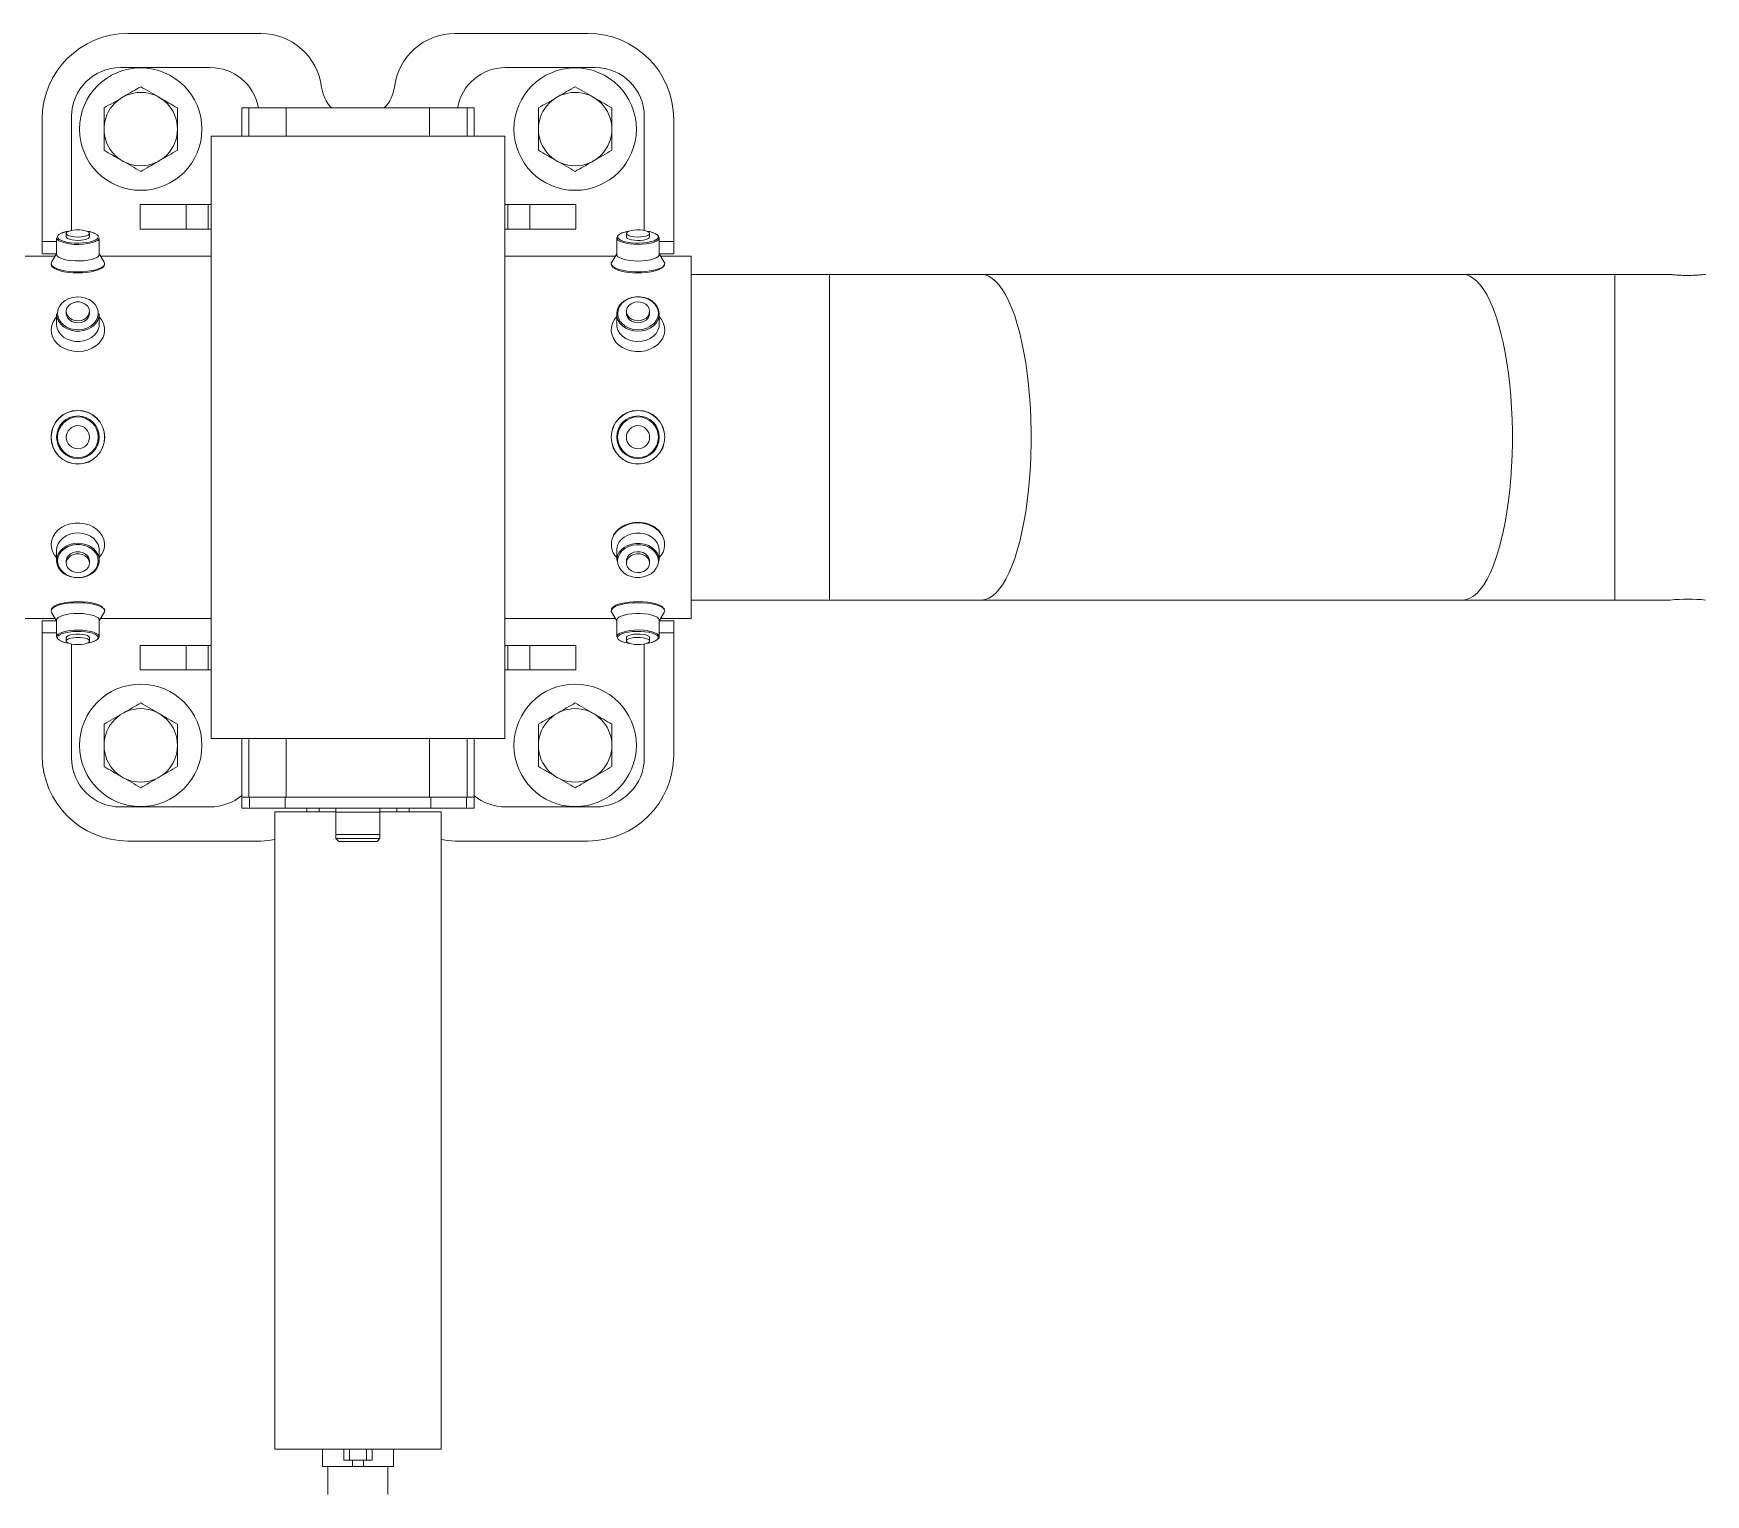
# Model space of a CAD drawing. Header units: feet. Extents: x -17 to 646, y -41 to 598.
# Drawn here: x 455.49 to 457.731, y 555.296 to 557.253 of the extents above; entities that cross this region are included whole.
import ezdxf

# ---------------------------------------------------------------- set-up
doc = ezdxf.new("R2010")
doc.units = ezdxf.units.FT
doc.header["$MEASUREMENT"] = 0

msp = doc.modelspace()

# ---------------------------------------------------------------- linework, layer by layer
at = {"color": 7, "linetype": 'Continuous', "lineweight": 15}
for p, q in [((455.61642, 557.25345), (455.79461, 557.25345)), ((456.055, 557.25345), (456.23319, 557.25345)), ((455.60658, 557.20775), (455.72686, 557.20775)), ((456.12275, 557.20775), (456.24303, 557.20775)), ((455.5016, 557.13863), (455.5016, 556.9582)), ((455.54097, 556.98946), (455.54097, 557.14214)), ((455.76897, 557.1159), (455.76897, 557.15362)), ((456.08064, 557.15362), (455.76897, 557.15362)), ((455.82868, 557.15362), (455.82868, 557.1159)), ((456.02093, 557.15362), (456.02093, 557.1159)), ((456.08064, 557.15362), (456.08064, 557.1159)), ((456.30864, 557.14214), (456.30864, 556.98946)), ((456.34801, 556.9582), (456.34801, 557.13863)), ((455.72796, 557.1159), (456.12164, 557.1159)), ((455.72796, 556.30886), (455.72796, 557.1159)), ((456.12164, 556.30886), (456.12164, 557.1159)), ((455.63281, 557.02404), (455.63281, 556.99123)), ((455.72796, 557.02404), (455.63281, 557.02404)), ((455.69447, 556.99123), (455.69447, 557.02404)), ((455.72401, 557.02404), (455.72401, 556.99123)), ((456.2168, 557.02404), (456.12164, 557.02404)), ((456.1256, 556.99123), (456.1256, 557.02404)), ((456.15514, 557.02404), (456.15514, 556.99123)), ((456.2168, 556.99123), (456.2168, 557.02404)), ((455.52083, 556.95737), (455.52083, 556.97967)), ((455.53383, 556.98091), (455.53383, 556.98542)), ((455.565, 556.98542), (455.565, 556.98091)), ((455.57428, 556.98468), (455.57448, 556.98454)), ((455.578, 556.97967), (455.578, 556.95737)), ((455.63281, 556.99123), (455.72796, 556.99123)), ((456.12164, 556.99123), (456.2168, 556.99123)), ((456.27161, 556.95737), (456.27161, 556.97967)), ((456.27667, 556.98534), (456.27819, 556.98606)), ((456.28461, 556.98091), (456.28461, 556.98542)), ((456.31578, 556.98542), (456.31578, 556.98091)), ((456.32878, 556.97967), (456.32878, 556.95737)), ((455.47806, 556.95514), (455.51901, 556.95514)), ((455.5016, 556.9582), (455.52083, 556.9582)), ((455.51419, 556.94713), (455.52083, 556.95818)), ((455.578, 556.95818), (455.58464, 556.94713)), ((455.57982, 556.95514), (455.72796, 556.95514)), ((456.12164, 556.95514), (456.26979, 556.95514)), ((456.26497, 556.94713), (456.27161, 556.95818)), ((456.32878, 556.9582), (456.34801, 556.9582)), ((456.32878, 556.95818), (456.33542, 556.94713)), ((456.3306, 556.95514), (456.37155, 556.95514)), ((456.37155, 556.46961), (456.37155, 556.95514)), ((456.37155, 556.93054), (457.68391, 556.93054)), ((455.52083, 556.86379), (455.52083, 556.87757)), ((455.53383, 556.87834), (455.53383, 556.88112)), ((455.565, 556.88112), (455.565, 556.87834)), ((455.578, 556.87757), (455.578, 556.86379)), ((456.27161, 556.86379), (456.27161, 556.87757)), ((456.28461, 556.87834), (456.28461, 556.88112)), ((456.31578, 556.88112), (456.31578, 556.87834)), ((456.32878, 556.87757), (456.32878, 556.86379)), ((455.52083, 556.54718), (455.52083, 556.56096)), ((455.578, 556.56096), (455.578, 556.54718)), ((456.27161, 556.54718), (456.27161, 556.56096)), ((456.32878, 556.56096), (456.32878, 556.54718)), ((455.53383, 556.54363), (455.53383, 556.54641)), ((455.565, 556.54641), (455.565, 556.54363)), ((456.28461, 556.54363), (456.28461, 556.54641)), ((456.31578, 556.54641), (456.31578, 556.54363)), ((457.68391, 556.49421), (456.37155, 556.49421)), ((455.51901, 556.46961), (455.47806, 556.46961)), ((455.52083, 556.46656), (455.5016, 556.46656)), ((455.5016, 556.28612), (455.5016, 556.46656)), ((455.52083, 556.46657), (455.51419, 556.47762)), ((455.52083, 556.44508), (455.52083, 556.46738)), ((455.58464, 556.47762), (455.578, 556.46657)), ((455.578, 556.46738), (455.578, 556.44508)), ((455.72796, 556.46961), (455.57982, 556.46961)), ((455.58464, 556.47762), (455.5849, 556.47811)), ((456.26979, 556.46961), (456.12164, 556.46961)), ((456.27161, 556.46657), (456.26497, 556.47762)), ((456.27161, 556.44508), (456.27161, 556.46738)), ((456.33542, 556.47762), (456.32878, 556.46657)), ((456.32878, 556.46738), (456.32878, 556.44508)), ((456.34801, 556.46656), (456.32878, 556.46656)), ((456.37155, 556.46961), (456.3306, 556.46961)), ((456.34801, 556.28612), (456.34801, 556.46656)), ((455.53383, 556.43934), (455.53383, 556.44385)), ((455.565, 556.44385), (455.565, 556.43934)), ((455.57448, 556.44022), (455.57428, 556.44007)), ((456.27819, 556.43869), (456.27675, 556.43933)), ((456.28461, 556.43934), (456.28461, 556.44385)), ((456.31578, 556.44385), (456.31578, 556.43934)), ((455.54097, 556.28261), (455.54097, 556.43529)), ((455.63281, 556.43352), (455.63281, 556.40071)), ((455.72796, 556.43352), (455.63281, 556.43352)), ((455.69447, 556.40071), (455.69447, 556.43352)), ((455.72401, 556.43352), (455.72401, 556.40071)), ((456.2168, 556.43352), (456.12164, 556.43352)), ((456.1256, 556.40071), (456.1256, 556.43352)), ((456.15514, 556.43352), (456.15514, 556.40071)), ((456.2168, 556.40071), (456.2168, 556.43352)), ((456.30864, 556.43529), (456.30864, 556.28261)), ((455.63281, 556.40071), (455.72796, 556.40071)), ((456.12164, 556.40071), (456.2168, 556.40071)), ((456.12164, 556.30886), (455.72796, 556.30886)), ((455.76897, 556.23012), (455.76897, 556.30886)), ((455.82868, 556.23012), (455.82868, 556.30886)), ((456.02093, 556.23012), (456.02093, 556.30886)), ((456.08064, 556.30886), (456.08064, 556.23012)), ((455.72686, 556.217), (455.60658, 556.217)), ((456.08064, 556.23012), (455.76897, 556.23012)), ((455.769, 556.21536), (455.769, 556.23012)), ((456.08061, 556.21536), (455.769, 556.21536)), ((455.77935, 556.21536), (455.77935, 556.23012)), ((455.82712, 556.21536), (455.82712, 556.23012)), ((455.85629, 556.21044), (455.85629, 556.21536)), ((455.87269, 556.21536), (455.87269, 556.21044)), ((455.89528, 556.17468), (455.89528, 556.21536)), ((455.95433, 556.21536), (455.95433, 556.17468)), ((455.97692, 556.21044), (455.97692, 556.21536)), ((455.99332, 556.21536), (455.99332, 556.21044)), ((456.02249, 556.21536), (456.02249, 556.23012)), ((456.07026, 556.21536), (456.07026, 556.23012)), ((456.08061, 556.23012), (456.08061, 556.21536)), ((456.24303, 556.217), (456.12275, 556.217)), ((455.81334, 555.35632), (455.81334, 556.21044)), ((455.81334, 556.21044), (455.89528, 556.21044)), ((455.89528, 556.21011), (455.95433, 556.21011)), ((455.95433, 556.21044), (456.03626, 556.21044)), ((456.03626, 556.21044), (456.03626, 555.35632)), ((455.79461, 556.1713), (455.61642, 556.1713)), ((455.89528, 556.17993), (455.95433, 556.17993)), ((455.89922, 556.17074), (455.89528, 556.17468)), ((455.89528, 556.17468), (455.95433, 556.17468)), ((455.89922, 556.17074), (455.95039, 556.17074)), ((455.95433, 556.17468), (455.95039, 556.17074)), ((456.23319, 556.1713), (456.055, 556.1713)), ((455.81334, 555.35632), (456.03626, 555.35632)), ((455.87723, 555.33335), (455.87723, 555.35632)), ((455.9059, 555.34155), (455.9059, 555.35632)), ((455.9059, 555.34155), (455.94371, 555.34155)), ((455.91355, 555.34155), (455.91355, 555.35632)), ((455.91756, 555.33335), (455.91756, 555.34155)), ((455.93205, 555.33335), (455.93205, 555.34155)), ((455.93606, 555.34155), (455.93606, 555.35632)), ((455.94371, 555.34155), (455.94371, 555.35632)), ((455.97237, 555.35632), (455.97237, 555.33335)), ((455.97237, 555.33335), (455.87723, 555.33335)), ((455.88462, 555.29562), (455.88462, 555.33335)), ((455.96499, 555.33335), (455.96499, 555.29562))]:
    msp.add_line(p, q, dxfattribs=at)
at = {"color": 8, "linetype": 'Continuous', "lineweight": 15}
for p, q in [((455.77837, 557.15362), (455.77837, 557.1159)), ((456.07124, 557.15362), (456.07124, 557.1159)), ((455.52083, 556.9746), (455.5016, 556.9746)), ((456.34801, 556.9746), (456.32878, 556.9746)), ((456.5569, 556.49421), (456.5569, 556.93054)), ((457.6094, 556.49421), (457.6094, 556.93054)), ((455.5016, 556.45015), (455.52083, 556.45015)), ((456.27764, 556.45051), (456.27603, 556.4498)), ((456.32878, 556.45015), (456.34801, 556.45015)), ((455.77837, 556.23012), (455.77837, 556.30886)), ((456.07124, 556.23012), (456.07124, 556.30886))]:
    msp.add_line(p, q, dxfattribs=at)
at = {"color": 7, "linetype": 'Continuous', "lineweight": 15, "flags": 128}
for points in [[(455.52083, 556.97967), (455.52084, 556.97943), (455.52158, 556.97766), (455.52346, 556.97597), (455.52615, 556.97454)], [(455.52236, 556.97982), (455.52244, 556.97966), (455.52386, 556.97795), (455.52641, 556.97638), (455.52996, 556.975), (455.53436, 556.97388), (455.53942, 556.97306), (455.54491, 556.97259), (455.55061, 556.97248), (455.55625, 556.97274), (455.56159, 556.97336), (455.5664, 556.97431), (455.57047, 556.97554), (455.57361, 556.97701)], [(455.53383, 556.98091), (455.53415, 556.97994), (455.53557, 556.9787), (455.53801, 556.97763), (455.54129, 556.9768), (455.54518, 556.97627), (455.54939, 556.97609), (455.55359, 556.97627), (455.55749, 556.97679), (455.56078, 556.97761), (455.56324, 556.97868)], [(455.56324, 556.98319), (455.56467, 556.98443), (455.56496, 556.98574), (455.56411, 556.98702), (455.56216, 556.98819), (455.55927, 556.98915), (455.55565, 556.98983), (455.55157, 556.99019), (455.54732, 556.99019), (455.54323, 556.98984), (455.5396, 556.98916), (455.5367, 556.9882), (455.53474, 556.98704), (455.53387, 556.98575), (455.53415, 556.98445), (455.53557, 556.98321), (455.53801, 556.98214), (455.54129, 556.98131), (455.54518, 556.98078), (455.54939, 556.9806), (455.55359, 556.98078), (455.55749, 556.9813), (455.56078, 556.98212), (455.56324, 556.98319)], [(455.56324, 556.97868), (455.56467, 556.97992), (455.565, 556.98091)], [(456.27603, 556.98439), (456.27457, 556.98358), (456.27255, 556.98191), (456.27165, 556.98014), (456.27193, 556.97836), (456.27336, 556.97663), (456.27589, 556.97502), (456.27942, 556.9736), (456.2838, 556.97243), (456.28884, 556.97156), (456.29436, 556.97102), (456.30011, 556.97084), (456.30586, 556.97101), (456.31139, 556.97154), (456.31645, 556.9724), (456.32085, 556.97356), (456.3244, 556.97497), (456.32697, 556.97658), (456.32843, 556.9783), (456.32874, 556.98009), (456.32788, 556.98186), (456.32654, 556.98309)], [(456.27347, 556.97922), (456.27492, 556.97774), (456.2776, 556.97618), (456.28127, 556.97483), (456.28577, 556.97375), (456.2909, 556.97298), (456.29644, 556.97256), (456.30214, 556.9725), (456.30775, 556.97281), (456.31304, 556.97347), (456.31776, 556.97446), (456.32172, 556.97573), (456.32473, 556.97722), (456.32667, 556.97888), (456.32677, 556.979)], [(456.28461, 556.98091), (456.2848, 556.98015), (456.28604, 556.97889), (456.28832, 556.97779), (456.29148, 556.97691), (456.29529, 556.97634), (456.29946, 556.9761), (456.30369, 556.97621), (456.30765, 556.97668), (456.31107, 556.97746), (456.31368, 556.97849), (456.31528, 556.97971), (456.31578, 556.98091)], [(456.2879, 556.98838), (456.28577, 556.98724), (456.28471, 556.98597), (456.2848, 556.98466), (456.28604, 556.9834), (456.28832, 556.9823), (456.29148, 556.98142), (456.29529, 556.98085), (456.29946, 556.98061), (456.30369, 556.98072), (456.30765, 556.98119), (456.31107, 556.98197), (456.31368, 556.983), (456.31528, 556.98422), (456.31577, 556.98552), (456.31511, 556.98681), (456.31333, 556.98801), (456.31058, 556.989), (456.30707, 556.98974), (456.30304, 556.99015), (456.2988, 556.99021), (456.29466, 556.98992), (456.29094, 556.98929), (456.2879, 556.98838)], [(455.52083, 556.95737), (455.52084, 556.95713), (455.52158, 556.95536), (455.52346, 556.95367), (455.5264, 556.95213), (455.53029, 556.95081), (455.53495, 556.94975), (455.54021, 556.94901), (455.54585, 556.94861), (455.55163, 556.94856), (455.55732, 556.94888), (455.56269, 556.94955), (455.56751, 556.95053), (455.57159, 556.9518), (455.57477, 556.95329)], [(456.27161, 556.95737), (456.27193, 556.95606), (456.27336, 556.95433), (456.27589, 556.95272), (456.27942, 556.9513), (456.2838, 556.95013), (456.28884, 556.94926), (456.29436, 556.94872), (456.30011, 556.94854), (456.30586, 556.94871), (456.31139, 556.94924), (456.31645, 556.9501), (456.32085, 556.95126), (456.3244, 556.95267), (456.32697, 556.95428), (456.32843, 556.95601), (456.32878, 556.95737)], [(455.51419, 556.94713), (455.5136, 556.94545), (455.51377, 556.94398)], [(455.51675, 556.93965), (455.51809, 556.93866), (455.52136, 556.93696), (455.52559, 556.93547), (455.53063, 556.93425), (455.5363, 556.93334), (455.54243, 556.93276), (455.54879, 556.93254), (455.55518, 556.93269), (455.56137, 556.9332), (455.56715, 556.93405), (455.57233, 556.93521), (455.57672, 556.93665), (455.58019, 556.93831)], [(456.26783, 556.9394), (456.26891, 556.93863), (456.2722, 556.93693), (456.27644, 556.93545), (456.28149, 556.93423), (456.28718, 556.93332), (456.29331, 556.93275), (456.29968, 556.93254), (456.30606, 556.9327), (456.31224, 556.93321), (456.31802, 556.93406), (456.32318, 556.93523), (456.32757, 556.93667), (456.33102, 556.93834), (456.33342, 556.94018), (456.33445, 556.94156)], [(455.57361, 556.86815), (455.5757, 556.87244), (455.57664, 556.87699), (455.5764, 556.8816), (455.57497, 556.88607), (455.57242, 556.8902), (455.56887, 556.89381), (455.56447, 556.89674), (455.55941, 556.89887), (455.55392, 556.9001), (455.54822, 556.90039), (455.54258, 556.8997), (455.53724, 556.89809), (455.53243, 556.89561), (455.52836, 556.89237), (455.52522, 556.88853), (455.52313, 556.88423), (455.52219, 556.87968), (455.52244, 556.87507), (455.52386, 556.87061), (455.52641, 556.86648), (455.52996, 556.86287), (455.53436, 556.85993), (455.53942, 556.8578), (455.54491, 556.85657), (455.55061, 556.85629), (455.55625, 556.85697), (455.56159, 556.85859), (455.5664, 556.86107), (455.57047, 556.8643), (455.57361, 556.86815)], [(455.56324, 556.8753), (455.56467, 556.87854), (455.56496, 556.88196), (455.56411, 556.88532), (455.56216, 556.88837), (455.55927, 556.89089), (455.55565, 556.89268), (455.55157, 556.89361), (455.54732, 556.89362), (455.54323, 556.8927), (455.5396, 556.89092), (455.5367, 556.88841), (455.53474, 556.88537), (455.53387, 556.88201), (455.53415, 556.87858), (455.53557, 556.87535), (455.53801, 556.87254), (455.54129, 556.87037), (455.54518, 556.86899), (455.54939, 556.86852), (455.55359, 556.86898), (455.55749, 556.87034), (455.56078, 556.8725), (455.56324, 556.8753)], [(456.32878, 556.87757), (456.32874, 556.87867), (456.32788, 556.8833), (456.32589, 556.88769), (456.32285, 556.89167), (456.31888, 556.89507), (456.31414, 556.89776), (456.30883, 556.89961), (456.30317, 556.90057), (456.29739, 556.90058), (456.29172, 556.89965), (456.2864, 556.89782), (456.28164, 556.89516), (456.27764, 556.89178)], [(456.2879, 556.88887), (456.28577, 556.8859), (456.28471, 556.88257), (456.2848, 556.87914), (456.28604, 556.87586), (456.28832, 556.87296), (456.29148, 556.87067), (456.29529, 556.86916), (456.29946, 556.86853), (456.30369, 556.86884), (456.30765, 556.87006), (456.31107, 556.8721), (456.31368, 556.8748), (456.31528, 556.87798), (456.31577, 556.88139), (456.31511, 556.88478), (456.31333, 556.8879), (456.31058, 556.89052), (456.30707, 556.89244), (456.30304, 556.89352), (456.2988, 556.89368), (456.29466, 556.89291), (456.29094, 556.89127), (456.2879, 556.88887)], [(455.52117, 556.87404), (455.51924, 556.87185), (455.51628, 556.86724), (455.51438, 556.86227), (455.5136, 556.85711), (455.51398, 556.85193), (455.51549, 556.84688), (455.5181, 556.84213), (455.52171, 556.83783), (455.52621, 556.83412), (455.53146, 556.83113), (455.53729, 556.82894), (455.5435, 556.82762), (455.54991, 556.82723), (455.5563, 556.82777), (455.56246, 556.82922), (455.56821, 556.83154), (455.57336, 556.83465), (455.57773, 556.83845), (455.5812, 556.84283)], [(455.52083, 556.87757), (455.52084, 556.87695), (455.52158, 556.87231), (455.52346, 556.86789), (455.5264, 556.86386), (455.53029, 556.86039), (455.53495, 556.85763), (455.54021, 556.85568), (455.54585, 556.85463), (455.55163, 556.85452), (455.55732, 556.85535), (455.56269, 556.85709), (455.56751, 556.85967), (455.57159, 556.86298), (455.57477, 556.8669)], [(455.52083, 556.86379), (455.52084, 556.86317), (455.52158, 556.85853), (455.52346, 556.85411), (455.5264, 556.85008), (455.53029, 556.84661), (455.53495, 556.84385), (455.54021, 556.8419), (455.54585, 556.84085), (455.55163, 556.84074), (455.55732, 556.84157), (455.56269, 556.84331), (455.56751, 556.84589), (455.57159, 556.8492), (455.57477, 556.85311)], [(455.53383, 556.87834), (455.53415, 556.87579), (455.53557, 556.87256), (455.53801, 556.86975), (455.54129, 556.86758), (455.54518, 556.8662), (455.54939, 556.86573), (455.55359, 556.86619), (455.55749, 556.86755), (455.56078, 556.86972), (455.56324, 556.87252)], [(455.56324, 556.87252), (455.56467, 556.87575), (455.565, 556.87834)], [(456.27193, 556.87402), (456.26845, 556.86965), (456.26599, 556.86485), (456.26464, 556.85977), (456.26442, 556.85458), (456.26536, 556.84944), (456.26741, 556.84451), (456.27052, 556.83997), (456.27458, 556.83594), (456.27947, 556.83257), (456.28502, 556.82995), (456.29106, 556.82818), (456.29739, 556.82731), (456.30382, 556.82737), (456.31012, 556.82836), (456.31611, 556.83024), (456.32159, 556.83296), (456.32637, 556.83642), (456.33032, 556.84052), (456.3333, 556.84513), (456.33521, 556.85009), (456.336, 556.85524), (456.33564, 556.86043), (456.33414, 556.86549), (456.33155, 556.87024), (456.32878, 556.87369)], [(456.27161, 556.86379), (456.27193, 556.86036), (456.27336, 556.85582), (456.27589, 556.85162), (456.27942, 556.84791), (456.2838, 556.84485), (456.28884, 556.84257), (456.29436, 556.84115), (456.30011, 556.84067), (456.30586, 556.84113), (456.31139, 556.84251), (456.31645, 556.84477), (456.32085, 556.84781), (456.3244, 556.8515), (456.32697, 556.85569), (456.32843, 556.86022), (456.32878, 556.86379)], [(456.28461, 556.87834), (456.2848, 556.87636), (456.28604, 556.87307), (456.28832, 556.87017), (456.29148, 556.86789), (456.29529, 556.86637), (456.29946, 556.86574), (456.30369, 556.86605), (456.30765, 556.86727), (456.31107, 556.86931), (456.31368, 556.87202), (456.31528, 556.87519), (456.31578, 556.87834)], [(455.578, 556.55106), (455.5812, 556.55516), (455.58364, 556.55996), (455.58498, 556.56504), (455.58518, 556.57024), (455.58423, 556.57538), (455.58216, 556.5803), (455.57904, 556.58484), (455.57497, 556.58886), (455.57007, 556.59222), (455.56452, 556.59483), (455.55847, 556.59658), (455.55214, 556.59744), (455.54571, 556.59737), (455.53941, 556.59637), (455.53343, 556.59448), (455.52796, 556.59175), (455.52318, 556.58828), (455.51924, 556.58417), (455.51628, 556.57956), (455.51438, 556.5746), (455.5136, 556.56944), (455.51398, 556.56425), (455.51549, 556.5592), (455.5181, 556.55445), (455.52083, 556.55106)], [(455.578, 556.56096), (455.57776, 556.56392), (455.57645, 556.56847), (455.57403, 556.57272), (455.5706, 556.57649), (455.5663, 556.57962), (455.56131, 556.58199), (455.55584, 556.58349), (455.5501, 556.58408), (455.54433, 556.58372), (455.53877, 556.58242), (455.53365, 556.58025), (455.52918, 556.57729), (455.52553, 556.57366), (455.52286, 556.56951), (455.52127, 556.56501), (455.52083, 556.56096)], [(456.32878, 556.56096), (456.32874, 556.56206), (456.32788, 556.56669), (456.32589, 556.57108), (456.32285, 556.57506), (456.31888, 556.57846), (456.31414, 556.58115), (456.30883, 556.583), (456.30317, 556.58396), (456.29739, 556.58397), (456.29172, 556.58304), (456.2864, 556.58121), (456.28164, 556.57855), (456.27764, 556.57517)], [(455.565, 556.54641), (455.56496, 556.54725), (455.56411, 556.55061), (455.56216, 556.55367), (455.55927, 556.55618), (455.55565, 556.55797), (455.55157, 556.5589), (455.54732, 556.55891), (455.54323, 556.55799), (455.5396, 556.55621), (455.5367, 556.5537), (455.53474, 556.55066), (455.53387, 556.5473), (455.53383, 556.54641)], [(455.56324, 556.53781), (455.56467, 556.54104), (455.56496, 556.54446), (455.56411, 556.54783), (455.56216, 556.55088), (455.55927, 556.55339), (455.55565, 556.55518), (455.55157, 556.55611), (455.54732, 556.55612), (455.54323, 556.5552), (455.5396, 556.55342), (455.5367, 556.55092), (455.53474, 556.54787), (455.53387, 556.54451), (455.53415, 556.54109), (455.53557, 556.53785), (455.53801, 556.53504), (455.54129, 556.53287), (455.54518, 556.53149), (455.54939, 556.53102), (455.55359, 556.53148), (455.55749, 556.53284), (455.56078, 556.53501), (455.56324, 556.53781)], [(456.27867, 556.55998), (456.27566, 556.55606), (456.27371, 556.55172), (456.27293, 556.54715), (456.27334, 556.54255), (456.27492, 556.53812), (456.2776, 556.53405), (456.28127, 556.53052), (456.28577, 556.52768), (456.2909, 556.52566), (456.29644, 556.52456), (456.30214, 556.5244), (456.30775, 556.52521), (456.31304, 556.52694), (456.31776, 556.52953), (456.32172, 556.53285), (456.32473, 556.53677), (456.32667, 556.54111), (456.32746, 556.54568), (456.32705, 556.55028), (456.32547, 556.55471), (456.32279, 556.55878), (456.31911, 556.56231), (456.31461, 556.56515), (456.30948, 556.56717), (456.30395, 556.56827), (456.29825, 556.56843), (456.29263, 556.56762), (456.28735, 556.56589), (456.28263, 556.5633), (456.27867, 556.55998)], [(456.32878, 556.54718), (456.32874, 556.54828), (456.32788, 556.55291), (456.32589, 556.5573), (456.32285, 556.56128), (456.31888, 556.56468), (456.31414, 556.56736), (456.30883, 556.56922), (456.30317, 556.57018), (456.29739, 556.57019), (456.29172, 556.56926), (456.2864, 556.56743), (456.28164, 556.56477), (456.27764, 556.56139)], [(456.2879, 556.55137), (456.28577, 556.5484), (456.28471, 556.54508), (456.2848, 556.54165), (456.28604, 556.53836), (456.28832, 556.53547), (456.29148, 556.53318), (456.29529, 556.53166), (456.29946, 556.53103), (456.30369, 556.53134), (456.30765, 556.53256), (456.31107, 556.5346), (456.31368, 556.53731), (456.31528, 556.54048), (456.31577, 556.5439), (456.31511, 556.54729), (456.31333, 556.5504), (456.31058, 556.55302), (456.30707, 556.55494), (456.30304, 556.55602), (456.2988, 556.55618), (456.29466, 556.55541), (456.29094, 556.55377), (456.2879, 556.55137)], [(456.31578, 556.54641), (456.31577, 556.54668), (456.31511, 556.55007), (456.31333, 556.55319), (456.31058, 556.55581), (456.30707, 556.55773), (456.30304, 556.55881), (456.2988, 556.55897), (456.29466, 556.5582), (456.29094, 556.55656), (456.2879, 556.55416)], [(455.52083, 556.54718), (455.52084, 556.54656), (455.52158, 556.54192), (455.52346, 556.5375), (455.5264, 556.53347), (455.53029, 556.53), (455.53495, 556.52724), (455.54021, 556.52529), (455.54585, 556.52424), (455.55163, 556.52413), (455.55732, 556.52496), (455.56269, 556.5267), (455.56751, 556.52928), (455.57159, 556.53259), (455.57477, 556.5365)], [(455.58304, 556.48413), (455.58295, 556.48424), (455.58074, 556.4861), (455.57747, 556.4878), (455.57324, 556.48928), (455.56821, 556.4905), (455.56253, 556.49142), (455.5564, 556.49199), (455.55004, 556.49221), (455.54365, 556.49206), (455.53746, 556.49155), (455.53168, 556.4907), (455.52651, 556.48954), (455.52211, 556.4881), (455.51864, 556.48644), (455.51641, 556.4848)], [(456.33416, 556.48367), (456.3337, 556.48427), (456.33148, 556.48612), (456.32819, 556.48782), (456.32395, 556.4893), (456.3189, 556.49052), (456.31321, 556.49143), (456.30708, 556.492), (456.30071, 556.49221), (456.29433, 556.49206), (456.28814, 556.49154), (456.28237, 556.49069), (456.2772, 556.48952), (456.27282, 556.48808)], [(455.578, 556.46738), (455.57776, 556.46851), (455.57645, 556.47025), (455.57403, 556.47187), (455.5706, 556.47331), (455.5663, 556.47451), (455.56131, 556.47541), (455.55584, 556.47599), (455.5501, 556.47621), (455.54433, 556.47607), (455.53877, 556.47558), (455.53365, 556.47475), (455.52918, 556.47362), (455.52553, 556.47223), (455.52286, 556.47065), (455.52127, 556.46893), (455.52083, 556.46738)], [(456.26455, 556.48078), (456.26442, 556.47902), (456.26497, 556.47762)], [(456.27764, 556.47281), (456.27457, 556.4713), (456.27255, 556.46962), (456.27165, 556.46786), (456.27161, 556.46738)], [(456.32878, 556.46738), (456.32874, 556.4678), (456.32788, 556.46957), (456.32589, 556.47125), (456.32285, 556.47277), (456.31888, 556.47407), (456.31414, 556.47509), (456.30883, 556.4758), (456.30317, 556.47617), (456.29739, 556.47617), (456.29172, 556.47582), (456.2864, 556.47512), (456.28164, 556.4741), (456.27764, 556.47281)], [(456.33542, 556.47762), (456.336, 556.47927), (456.33567, 556.48119)], [(455.57503, 556.44117), (455.57691, 556.44267), (455.57792, 556.44443), (455.57776, 556.44621), (455.57645, 556.44795), (455.57403, 556.44958), (455.5706, 556.45101), (455.5663, 556.45221), (455.56131, 556.45311), (455.55584, 556.45369), (455.5501, 556.45391), (455.54433, 556.45377), (455.53877, 556.45328), (455.53365, 556.45245), (455.52918, 556.45132), (455.52553, 556.44993), (455.52286, 556.44835), (455.52127, 556.44663), (455.52084, 556.44485), (455.52158, 556.44307), (455.52346, 556.44138), (455.52615, 556.43995)], [(455.57642, 556.44504), (455.5764, 556.44509), (455.57497, 556.4468), (455.57242, 556.44837), (455.56887, 556.44975), (455.56447, 556.45087), (455.55941, 556.45169), (455.55392, 556.45216), (455.54822, 556.45227), (455.54258, 556.45201), (455.53724, 556.45139), (455.53243, 556.45044), (455.52836, 556.44921), (455.52522, 556.44774), (455.52313, 556.4461), (455.52246, 556.44514)], [(455.565, 556.44385), (455.56496, 556.44416), (455.56411, 556.44545), (455.56216, 556.44661), (455.55927, 556.44757), (455.55565, 556.44826), (455.55157, 556.44861), (455.54732, 556.44862), (455.54323, 556.44827), (455.5396, 556.44759), (455.5367, 556.44663), (455.53474, 556.44547), (455.53387, 556.44418), (455.53383, 556.44385)], [(455.56324, 556.43711), (455.56467, 556.43835), (455.56496, 556.43965), (455.56411, 556.44094), (455.56216, 556.4421), (455.55927, 556.44306), (455.55565, 556.44375), (455.55157, 556.4441), (455.54732, 556.44411), (455.54323, 556.44376), (455.5396, 556.44308), (455.5367, 556.44212), (455.53474, 556.44096), (455.53387, 556.43967), (455.53415, 556.43836), (455.53557, 556.43713), (455.53801, 556.43606), (455.54129, 556.43523), (455.54518, 556.4347), (455.54939, 556.43452), (455.55359, 556.4347), (455.55749, 556.43522), (455.56078, 556.43604), (455.56324, 556.43711)], [(456.32665, 556.4459), (456.32547, 556.44702), (456.32279, 556.44857), (456.31911, 556.44992), (456.31461, 556.451), (456.30948, 556.45177), (456.30395, 556.45219), (456.29825, 556.45225), (456.29263, 556.45195), (456.28735, 556.45128), (456.28263, 556.45029), (456.27867, 556.44903)], [(456.2879, 556.4468), (456.28577, 556.44567), (456.28471, 556.4444), (456.28461, 556.44385)], [(456.2879, 556.44229), (456.28577, 556.44116), (456.28471, 556.43989), (456.2848, 556.43858), (456.28604, 556.43732), (456.28832, 556.43622), (456.29148, 556.43534), (456.29529, 556.43476), (456.29946, 556.43453), (456.30369, 556.43464), (456.30765, 556.43511), (456.31107, 556.43589), (456.31368, 556.43692), (456.31528, 556.43813), (456.31577, 556.43944), (456.31511, 556.44073), (456.31333, 556.44192), (456.31058, 556.44292), (456.30707, 556.44366), (456.30304, 556.44407), (456.2988, 556.44413), (456.29466, 556.44384), (456.29094, 556.44321), (456.2879, 556.44229)], [(456.31578, 556.44385), (456.31577, 556.44395), (456.31511, 556.44524), (456.31333, 556.44643), (456.31058, 556.44743), (456.30707, 556.44817), (456.30304, 556.44858), (456.2988, 556.44864), (456.29466, 556.44835), (456.29094, 556.44772), (456.2879, 556.4468)], [(456.32654, 556.44166), (456.32697, 556.44199), (456.32843, 556.44372), (456.32874, 556.4455), (456.32788, 556.44727), (456.32589, 556.44895), (456.32489, 556.44953)], [(455.81334, 556.17347), (455.80446, 556.17189), (455.79461, 556.1713)], [(456.055, 556.1713), (456.04515, 556.17189), (456.03626, 556.17347)]]:
    msp.add_lwpolyline(points, dxfattribs=at)
at = {"color": 8, "linetype": 'Continuous', "lineweight": 15, "flags": 128}
for points in [[(455.57361, 556.97701), (455.5757, 556.97865), (455.57664, 556.98039), (455.5764, 556.98215), (455.57545, 556.98342)], [(456.27867, 556.98609), (456.27566, 556.98459), (456.27371, 556.98293), (456.27293, 556.98119), (456.27334, 556.97943), (456.27347, 556.97922)], [(455.51377, 556.94398), (455.51398, 556.94347), (455.51549, 556.94154), (455.5181, 556.93973), (455.52171, 556.93809), (455.52621, 556.93667), (455.53146, 556.93553), (455.53729, 556.93469), (455.5435, 556.93419), (455.54991, 556.93404), (455.5563, 556.93424), (455.56246, 556.9348), (455.56821, 556.93568), (455.57336, 556.93687), (455.57773, 556.93832), (455.5812, 556.94)], [(455.5812, 556.94), (455.58364, 556.94183), (455.58488, 556.94353)], [(456.26497, 556.94713), (456.26464, 556.94647), (456.26442, 556.94448), (456.26536, 556.94252), (456.26741, 556.94064), (456.27052, 556.9389), (456.27458, 556.93736), (456.27947, 556.93608), (456.28502, 556.93508), (456.29106, 556.9344), (456.29739, 556.93407), (456.30382, 556.93409), (456.31012, 556.93447), (456.31611, 556.93519), (456.32159, 556.93623), (456.32637, 556.93755), (456.33032, 556.93911), (456.3333, 556.94087), (456.33521, 556.94277), (456.33582, 556.94392)], [(456.76063, 556.49421), (456.7655, 556.49479), (456.77034, 556.49654), (456.77513, 556.49943), (456.77984, 556.50346), (456.78445, 556.50861), (456.78893, 556.51484), (456.79326, 556.52213), (456.79742, 556.53043), (456.80138, 556.5397), (456.80512, 556.54989), (456.80863, 556.56095), (456.81188, 556.57282), (456.81485, 556.58544), (456.81754, 556.59873), (456.81992, 556.61262), (456.82199, 556.62705), (456.82373, 556.64194), (456.82513, 556.65719), (456.82619, 556.67275), (456.8269, 556.68851), (456.82726, 556.70441), (456.82726, 556.72034), (456.8269, 556.73624), (456.82619, 556.752), (456.82513, 556.76756), (456.82373, 556.78282), (456.82199, 556.7977), (456.81992, 556.81213), (456.81754, 556.82603), (456.81485, 556.83932), (456.81188, 556.85193), (456.80863, 556.8638), (456.80512, 556.87486), (456.80138, 556.88505), (456.79742, 556.89432), (456.79326, 556.90263), (456.78893, 556.90991), (456.78445, 556.91614), (456.77984, 556.92129), (456.77513, 556.92532), (456.77034, 556.92821), (456.7655, 556.92996), (456.76063, 556.93054)], [(457.40567, 556.49421), (457.41054, 556.49479), (457.41538, 556.49654), (457.42017, 556.49943), (457.42488, 556.50346), (457.42949, 556.50861), (457.43397, 556.51484), (457.43831, 556.52213), (457.44246, 556.53043), (457.44642, 556.5397), (457.45017, 556.54989), (457.45367, 556.56095), (457.45692, 556.57282), (457.4599, 556.58544), (457.46259, 556.59873), (457.46497, 556.61262), (457.46704, 556.62705), (457.46878, 556.64194), (457.47018, 556.65719), (457.47124, 556.67275), (457.47195, 556.68851), (457.4723, 556.70441), (457.4723, 556.72034), (457.47195, 556.73624), (457.47124, 556.752), (457.47018, 556.76756), (457.46878, 556.78282), (457.46704, 556.7977), (457.46497, 556.81213), (457.46259, 556.82603), (457.4599, 556.83932), (457.45692, 556.85193), (457.45367, 556.8638), (457.45017, 556.87486), (457.44642, 556.88505), (457.44246, 556.89432), (457.43831, 556.90263), (457.43397, 556.90991), (457.42949, 556.91614), (457.42488, 556.92129), (457.42017, 556.92532), (457.41538, 556.92821), (457.41054, 556.92996), (457.40567, 556.93054)], [(456.32113, 556.86419), (456.32172, 556.86478), (456.32473, 556.86869), (456.32667, 556.87303), (456.32746, 556.8776), (456.32705, 556.8822), (456.32547, 556.88664), (456.32279, 556.89071), (456.31911, 556.89424), (456.31461, 556.89707), (456.30948, 556.89909), (456.30395, 556.9002), (456.29825, 556.90035), (456.29263, 556.89954), (456.28735, 556.89781), (456.28263, 556.89522), (456.27867, 556.8919)], [(456.27161, 556.87757), (456.27193, 556.87414), (456.27336, 556.86961), (456.27589, 556.8654), (456.27942, 556.86169), (456.2838, 556.85863), (456.28884, 556.85635), (456.29436, 556.85494), (456.30011, 556.85445), (456.30586, 556.85491), (456.31139, 556.8563), (456.31645, 556.85855), (456.32085, 556.86159), (456.3244, 556.86528), (456.32697, 556.86948), (456.32843, 556.874), (456.32878, 556.87757)], [(456.27193, 556.58635), (456.26845, 556.58198), (456.26736, 556.58014)], [(455.578, 556.54718), (455.57776, 556.55013), (455.57645, 556.55469), (455.57403, 556.55894), (455.5706, 556.56271), (455.5663, 556.56584), (455.56131, 556.56821), (455.55584, 556.56971), (455.5501, 556.5703), (455.54433, 556.56993), (455.53877, 556.56864), (455.53365, 556.56647), (455.52918, 556.56351), (455.52553, 556.55988), (455.52286, 556.55573), (455.52127, 556.55123), (455.52083, 556.54718)], [(455.52716, 556.55918), (455.52522, 556.5566), (455.52313, 556.55231), (455.52219, 556.54776), (455.52244, 556.54315), (455.52386, 556.53869), (455.52641, 556.53456), (455.52996, 556.53095), (455.53436, 556.52801), (455.53942, 556.52588), (455.54491, 556.52465), (455.55061, 556.52437), (455.55625, 556.52505), (455.56159, 556.52666), (455.5664, 556.52914), (455.57047, 556.53238), (455.57361, 556.53622)], [(455.5849, 556.47811), (455.58498, 556.47831), (455.58518, 556.48029), (455.58423, 556.48226), (455.58216, 556.48414), (455.57904, 556.48587), (455.57497, 556.4874), (455.57007, 556.48869), (455.56452, 556.48968), (455.55847, 556.49036), (455.55214, 556.49068), (455.54571, 556.49066), (455.53941, 556.49028), (455.53343, 556.48955), (455.52796, 556.48851), (455.52318, 556.48718), (455.51924, 556.48562), (455.51628, 556.48386), (455.51438, 556.48196), (455.51382, 556.48092)], [(456.33567, 556.48119), (456.33564, 556.48126), (456.33414, 556.48319), (456.33155, 556.485), (456.32795, 556.48665), (456.32346, 556.48807), (456.31822, 556.48921), (456.3124, 556.49005), (456.30619, 556.49056), (456.29978, 556.49072), (456.29339, 556.49051), (456.28722, 556.48996), (456.28146, 556.48908), (456.27631, 556.4879), (456.27193, 556.48645)], [(455.57361, 556.43995), (455.5757, 556.44159), (455.57664, 556.44333), (455.57642, 556.44504)], [(456.27867, 556.44903), (456.27566, 556.44753), (456.27371, 556.44587), (456.27293, 556.44413), (456.27334, 556.44237), (456.27492, 556.44068), (456.27551, 556.44026)]]:
    msp.add_lwpolyline(points, dxfattribs=at)
at = {"color": 7, "linetype": 'Continuous', "lineweight": 15}
for centre, radius in [((455.63365, 557.12526), 0.08202), ((456.21596, 557.12526), 0.08202), ((455.63365, 557.12526), 0.04921), ((456.21596, 557.12526), 0.04921), ((455.54942, 556.71238), 0.036), ((455.54942, 556.71238), 0.03583), ((455.54942, 556.71238), 0.02858), ((455.54942, 556.71238), 0.02728), ((456.30019, 556.71238), 0.036), ((456.30019, 556.71238), 0.03583), ((456.30019, 556.71238), 0.02858), ((456.30019, 556.71238), 0.02728), ((455.54942, 556.71238), 0.01558), ((456.30019, 556.71238), 0.01558), ((455.63365, 556.29949), 0.08202), ((456.21596, 556.29949), 0.08202), ((455.63365, 556.29949), 0.04921), ((456.21596, 556.29949), 0.04921)]:
    msp.add_circle(centre, radius, dxfattribs=at)
for centre, radius, start, end in [((455.61642, 557.13863), 0.11482, 90, 180), ((455.79461, 557.17144), 0.08202, 7.18076, 90), ((456.055, 557.17144), 0.08202, 90, 172.81924), ((456.23319, 557.13863), 0.11482, 0, 90), ((455.60658, 557.14214), 0.06561, 90, 180), ((455.72686, 557.14214), 0.06561, 10, 90), ((456.12275, 557.14214), 0.06561, 90, 170), ((456.24303, 557.14214), 0.06561, 0, 90), ((455.9248, 557.18784), 0.04921, 187.18076, 224.05379), ((455.9248, 557.18784), 0.04921, 315.94621, 352.81924), ((455.54025, 556.95791), 0.0307, 95.39697, 122.20192), ((455.54275, 556.94764), 0.04118, 97.52143, 113.26742), ((455.55656, 556.95028), 0.0385, 63.70055, 82.67212), ((455.55942, 556.96091), 0.02764, 54.54747, 85.76056), ((455.57304, 556.98028), 0.005, 290.25896, 352.99678), ((456.29266, 556.95106), 0.03768, 96.88244, 114.95053), ((456.29484, 556.94185), 0.0471, 98.17049, 110.07365), ((456.31028, 556.96155), 0.02699, 52.95154, 85.82121), ((456.31062, 556.96311), 0.02541, 50.11231, 86.3297), ((455.57304, 556.95798), 0.005, 290.25896, 352.99678), ((455.58153, 556.94512), 0.0037, 334.56299, 32.92948), ((456.33227, 556.94511), 0.00374, 341.46016, 32.64211), ((456.29194, 556.87732), 0.02033, 134.68781, 179.30374), ((455.55844, 556.87766), 0.01956, 326.60551, 359.73964), ((455.55844, 556.86388), 0.01956, 326.60551, 359.73964), ((455.56023, 556.85625), 0.02489, 327.36931, 44.46903), ((456.30023, 556.88725), 0.03112, 225.41942, 312.19885), ((456.28937, 556.56851), 0.02489, 152.13695, 224.49874), ((456.29194, 556.56071), 0.02033, 134.68781, 179.30374), ((456.31118, 556.5685), 0.02477, 315.25438, 38.82941), ((455.54951, 556.53756), 0.0311, 52.77726, 135.95021), ((456.29194, 556.54693), 0.02033, 134.68781, 179.30374), ((456.29568, 556.54629), 0.01107, 134.65512, 179.33644), ((455.55844, 556.54727), 0.01956, 326.60551, 359.73964), ((457.70739, 556.27674), 0.21876, 83.75854, 96.16366), ((455.51734, 556.47964), 0.00374, 160.01942, 212.61188), ((455.53964, 556.46485), 0.02865, 236.11765, 265.43513), ((455.54027, 556.46695), 0.0308, 237.94203, 264.57792), ((455.5581, 556.46877), 0.03266, 275.92182, 300.05188), ((455.55656, 556.47447), 0.0385, 277.32787, 296.29945), ((456.27775, 556.44376), 0.00628, 105.89092, 167.85299), ((456.29197, 556.47053), 0.03446, 241.45468, 263.61733), ((456.29484, 556.4829), 0.0471, 249.92635, 261.82951), ((456.31128, 556.45991), 0.02365, 272.3314, 311.47736), ((456.30799, 556.47248), 0.03644, 276.70124, 296.28445), ((455.61642, 556.28612), 0.11482, 180, 270), ((455.60658, 556.28261), 0.06561, 180, 270), ((456.23319, 556.28612), 0.11482, 270, 0), ((456.24303, 556.28261), 0.06561, 270, 0), ((455.72686, 556.28261), 0.06561, 270, 309.92727), ((456.12275, 556.28261), 0.06561, 230.07273, 270)]:
    msp.add_arc(centre, radius, start, end, dxfattribs=at)
at = {"color": 8, "linetype": 'Continuous', "lineweight": 15}
for centre, radius, start, end in [((455.52582, 556.98084), 0.0036, 122.31509, 196.41329), ((455.5491, 557.03781), 0.06731, 250.06014, 292.41583), ((456.32449, 556.9809), 0.00296, 320.11603, 35.26157), ((456.29207, 556.87834), 0.01906, 134.67396, 224.09498), ((456.30009, 556.55723), 0.04051, 41.41084, 134.04642), ((455.55694, 556.54643), 0.01955, 328.52717, 54.3891), ((456.27422, 556.47583), 0.01086, 102.19725, 152.93013), ((455.52539, 556.44379), 0.00323, 155.19289, 237.79138), ((456.29993, 556.3855), 0.06872, 68.69806, 108.91881), ((456.32443, 556.44386), 0.00301, 326.41198, 42.65307)]:
    msp.add_arc(centre, radius, start, end, dxfattribs=at)
at = {"color": 7, "linetype": 'Continuous', "lineweight": 15}
for points, knots in [([(455.60904, 557.16788), (455.60962, 557.16822), (455.61404, 557.17077), (455.62237, 557.17557), (455.62986, 557.1799), (455.63365, 557.18209)], [0, 0, 0, 0, 0.0701037, 0.5307915, 1, 1, 1, 1]), ([(455.63365, 557.18209), (455.63764, 557.17978), (455.64571, 557.17512), (455.65404, 557.17031), (455.65825, 557.16788)], [0, 0, 0, 0, 0.495458, 1, 1, 1, 1]), ([(456.19136, 557.16788), (456.19194, 557.16822), (456.19636, 557.17077), (456.20469, 557.17557), (456.21218, 557.1799), (456.21596, 557.18209)], [0, 0, 0, 0, 0.0701037, 0.5307915, 1, 1, 1, 1]), ([(456.21596, 557.18209), (456.21996, 557.17978), (456.22802, 557.17512), (456.23636, 557.17031), (456.24057, 557.16788)], [0, 0, 0, 0, 0.495458, 1, 1, 1, 1]), ([(455.58444, 557.15367), (455.58843, 557.15598), (455.5965, 557.16064), (455.60483, 557.16545), (455.60904, 557.16788)], [0, 0, 0, 0, 0.495458, 1, 1, 1, 1]), ([(455.65825, 557.16788), (455.65883, 557.16754), (455.66325, 557.16499), (455.67158, 557.16019), (455.67907, 557.15586), (455.68286, 557.15367)], [0, 0, 0, 0, 0.0701037, 0.5307915, 1, 1, 1, 1]), ([(456.16675, 557.15367), (456.17075, 557.15598), (456.17881, 557.16064), (456.18715, 557.16545), (456.19136, 557.16788)], [0, 0, 0, 0, 0.495458, 1, 1, 1, 1]), ([(456.24057, 557.16788), (456.24115, 557.16754), (456.24557, 557.16499), (456.25389, 557.16019), (456.26139, 557.15586), (456.26517, 557.15367)], [0, 0, 0, 0, 0.0701037, 0.5307915, 1, 1, 1, 1]), ([(455.58444, 557.12526), (455.58444, 557.12898), (455.58444, 557.13648), (455.58444, 557.14595), (455.58444, 557.15163), (455.58444, 557.15367)], [0, 0, 0, 0, 0.38687, 0.7794585, 1, 1, 1, 1]), ([(455.68286, 557.15367), (455.68286, 557.15163), (455.68286, 557.146), (455.68286, 557.13653), (455.68286, 557.12903), (455.68286, 557.12526)], [0, 0, 0, 0, 0.220542, 0.607743, 1, 1, 1, 1]), ([(456.16675, 557.12526), (456.16675, 557.12898), (456.16675, 557.13648), (456.16675, 557.14595), (456.16675, 557.15163), (456.16675, 557.15367)], [0, 0, 0, 0, 0.38687, 0.7794585, 1, 1, 1, 1]), ([(456.26517, 557.15367), (456.26517, 557.15163), (456.26517, 557.146), (456.26517, 557.13653), (456.26517, 557.12903), (456.26517, 557.12526)], [0, 0, 0, 0, 0.220542, 0.607743, 1, 1, 1, 1]), ([(455.58444, 557.09685), (455.58444, 557.10037), (455.58444, 557.10744), (455.58444, 557.11699), (455.58444, 557.12296), (455.58444, 557.12526)], [0, 0, 0, 0, 0.378556, 0.7606426, 1, 1, 1, 1]), ([(455.68286, 557.12526), (455.68286, 557.12296), (455.68286, 557.11703), (455.68286, 557.10748), (455.68286, 557.10041), (455.68286, 557.09685)], [0, 0, 0, 0, 0.239357, 0.6175786, 1, 1, 1, 1]), ([(456.16675, 557.09685), (456.16675, 557.10037), (456.16675, 557.10744), (456.16675, 557.11699), (456.16675, 557.12296), (456.16675, 557.12526)], [0, 0, 0, 0, 0.378556, 0.7606426, 1, 1, 1, 1]), ([(456.26517, 557.12526), (456.26517, 557.12296), (456.26517, 557.11703), (456.26517, 557.10748), (456.26517, 557.10041), (456.26517, 557.09685)], [0, 0, 0, 0, 0.239357, 0.6175786, 1, 1, 1, 1]), ([(455.60904, 557.08265), (455.60846, 557.08298), (455.60404, 557.08553), (455.59571, 557.09034), (455.58822, 557.09467), (455.58444, 557.09685)], [0, 0, 0, 0, 0.0701037, 0.5307915, 1, 1, 1, 1]), ([(455.68286, 557.09685), (455.67886, 557.09454), (455.67079, 557.08989), (455.66246, 557.08507), (455.65825, 557.08265)], [0, 0, 0, 0, 0.495458, 1, 1, 1, 1]), ([(456.19136, 557.08265), (456.19077, 557.08298), (456.18636, 557.08553), (456.17803, 557.09034), (456.17053, 557.09467), (456.16675, 557.09685)], [0, 0, 0, 0, 0.0701037, 0.5307915, 1, 1, 1, 1]), ([(456.26517, 557.09685), (456.26118, 557.09454), (456.25311, 557.08989), (456.24477, 557.08507), (456.24057, 557.08265)], [0, 0, 0, 0, 0.495458, 1, 1, 1, 1]), ([(455.63365, 557.06844), (455.62965, 557.07075), (455.62158, 557.0754), (455.61325, 557.08022), (455.60904, 557.08265)], [0, 0, 0, 0, 0.495458, 1, 1, 1, 1]), ([(455.65825, 557.08265), (455.65767, 557.08231), (455.65325, 557.07976), (455.64492, 557.07495), (455.63743, 557.07062), (455.63365, 557.06844)], [0, 0, 0, 0, 0.0701037, 0.5307915, 1, 1, 1, 1]), ([(456.21596, 557.06844), (456.21197, 557.07075), (456.2039, 557.0754), (456.19556, 557.08022), (456.19136, 557.08265)], [0, 0, 0, 0, 0.495458, 1, 1, 1, 1]), ([(456.24057, 557.08265), (456.23998, 557.08231), (456.23557, 557.07976), (456.22724, 557.07495), (456.21974, 557.07062), (456.21596, 557.06844)], [0, 0, 0, 0, 0.0701037, 0.5307915, 1, 1, 1, 1]), ([(455.51592, 556.93996), (455.51577, 556.94007), (455.51483, 556.94074), (455.51406, 556.94175), (455.51383, 556.94276), (455.51377, 556.94302)], [0, 0, 0, 0, 0.1237259, 0.774851, 1, 1, 1, 1]), ([(455.58485, 556.94244), (455.5848, 556.94227), (455.58454, 556.94139), (455.58323, 556.94004), (455.58165, 556.93897), (455.58085, 556.93843)], [0, 0, 0, 0, 0.1034313, 0.553267, 1, 1, 1, 1]), ([(456.26708, 556.93969), (456.26656, 556.9401), (456.26533, 556.94107), (456.26433, 556.94288), (456.26408, 556.94506), (456.26462, 556.94684), (456.26547, 556.94775), (456.26575, 556.94805)], [0, 0, 0, 0, 0.1771863, 0.4157204, 0.6415113, 0.878913, 1, 1, 1, 1]), ([(456.33583, 556.94295), (456.33582, 556.94278), (456.33578, 556.94242), (456.33552, 556.94212), (456.33538, 556.94196)], [0, 0, 0, 0, 0.4523847, 1, 1, 1, 1]), ([(457.73118, 556.93054), (457.73092, 556.93051), (457.73039, 556.93045), (457.72632, 556.93004), (457.72031, 556.92959), (457.71278, 556.92926), (457.70466, 556.92921), (457.69689, 556.92945), (457.69023, 556.92989), (457.68567, 556.93031), (457.68349, 556.93055), (457.68382, 556.93052), (457.68391, 556.93051)], [0, 0, 0, 0, 0.1069384, 0.2138617, 0.32118, 0.4287663, 0.5359199, 0.6426149, 0.7495408, 0.8570255, 0.9645283, 1, 1, 1, 1]), ([(456.27188, 556.58706), (456.27258, 556.58775), (456.27458, 556.58971), (456.27847, 556.59251), (456.28366, 556.59517), (456.28935, 556.59708), (456.29533, 556.59812), (456.3001, 556.59845), (456.30278, 556.59815), (456.30343, 556.59807)], [0, 0, 0, 0, 0.0908573, 0.2612302, 0.431899, 0.6027595, 0.7737311, 0.9447713, 1, 1, 1, 1]), ([(456.30343, 556.59807), (456.30481, 556.59797), (456.30822, 556.59772), (456.31347, 556.59635), (456.31899, 556.59415), (456.32394, 556.59116), (456.32785, 556.58799), (456.3297, 556.58562), (456.33044, 556.58467)], [0, 0, 0, 0, 0.126484, 0.3133153, 0.5001956, 0.68709, 0.8739188, 1, 1, 1, 1]), ([(456.2673, 556.58077), (456.26735, 556.5809), (456.26808, 556.58259), (456.26972, 556.58469), (456.27141, 556.58654), (456.27188, 556.58706)], [0, 0, 0, 0, 0.0554078, 0.7326365, 1, 1, 1, 1]), ([(455.51379, 556.48194), (455.51381, 556.48203), (455.51395, 556.48285), (455.51458, 556.48369), (455.5154, 556.48434), (455.51552, 556.48444)], [0, 0, 0, 0, 0.1012525, 0.8662161, 1, 1, 1, 1]), ([(455.58424, 556.48334), (455.58457, 556.48286), (455.58533, 556.48178), (455.58558, 556.47992), (455.58509, 556.47876), (455.58487, 556.47825)], [0, 0, 0, 0, 0.3074445, 0.6967131, 1, 1, 1, 1]), ([(456.26456, 556.48173), (456.26467, 556.48212), (456.26498, 556.48322), (456.26652, 556.48482), (456.26892, 556.48656), (456.27122, 556.48756), (456.27234, 556.48805)], [0, 0, 0, 0, 0.1443207, 0.4164368, 0.7161474, 1, 1, 1, 1]), ([(456.33541, 556.48278), (456.33551, 556.48267), (456.33565, 556.48252), (456.33569, 556.48234), (456.3357, 556.48229)], [0, 0, 0, 0, 0.724111, 1, 1, 1, 1]), ([(455.60904, 556.34211), (455.60962, 556.34244), (455.61404, 556.34499), (455.62237, 556.3498), (455.62986, 556.35413), (455.63365, 556.35631)], [0, 0, 0, 0, 0.0701037, 0.5307915, 1, 1, 1, 1]), ([(455.63365, 556.35631), (455.63764, 556.354), (455.64571, 556.34935), (455.65404, 556.34453), (455.65825, 556.34211)], [0, 0, 0, 0, 0.495458, 1, 1, 1, 1]), ([(456.19136, 556.34211), (456.19194, 556.34244), (456.19636, 556.34499), (456.20469, 556.3498), (456.21218, 556.35413), (456.21596, 556.35631)], [0, 0, 0, 0, 0.0701037, 0.5307915, 1, 1, 1, 1]), ([(456.21596, 556.35631), (456.21996, 556.354), (456.22802, 556.34935), (456.23636, 556.34453), (456.24057, 556.34211)], [0, 0, 0, 0, 0.495458, 1, 1, 1, 1]), ([(455.58444, 556.3279), (455.58843, 556.33021), (455.5965, 556.33486), (455.60483, 556.33968), (455.60904, 556.34211)], [0, 0, 0, 0, 0.495458, 1, 1, 1, 1]), ([(455.58444, 556.29949), (455.58444, 556.30321), (455.58444, 556.3107), (455.58444, 556.32017), (455.58444, 556.32586), (455.58444, 556.3279)], [0, 0, 0, 0, 0.38687, 0.7794585, 1, 1, 1, 1]), ([(455.65825, 556.34211), (455.65883, 556.34177), (455.66325, 556.33922), (455.67158, 556.33441), (455.67907, 556.33008), (455.68286, 556.3279)], [0, 0, 0, 0, 0.0701037, 0.5307915, 1, 1, 1, 1]), ([(455.68286, 556.3279), (455.68286, 556.32586), (455.68286, 556.32022), (455.68286, 556.31076), (455.68286, 556.30326), (455.68286, 556.29949)], [0, 0, 0, 0, 0.220542, 0.607743, 1, 1, 1, 1]), ([(456.16675, 556.3279), (456.17075, 556.33021), (456.17881, 556.33486), (456.18715, 556.33968), (456.19136, 556.34211)], [0, 0, 0, 0, 0.495458, 1, 1, 1, 1]), ([(456.16675, 556.29949), (456.16675, 556.30321), (456.16675, 556.3107), (456.16675, 556.32017), (456.16675, 556.32586), (456.16675, 556.3279)], [0, 0, 0, 0, 0.38687, 0.7794585, 1, 1, 1, 1]), ([(456.24057, 556.34211), (456.24115, 556.34177), (456.24557, 556.33922), (456.25389, 556.33441), (456.26139, 556.33008), (456.26517, 556.3279)], [0, 0, 0, 0, 0.0701037, 0.5307915, 1, 1, 1, 1]), ([(456.26517, 556.3279), (456.26517, 556.32586), (456.26517, 556.32022), (456.26517, 556.31076), (456.26517, 556.30326), (456.26517, 556.29949)], [0, 0, 0, 0, 0.220542, 0.607743, 1, 1, 1, 1]), ([(455.58444, 556.27108), (455.58444, 556.2746), (455.58444, 556.28167), (455.58444, 556.29121), (455.58444, 556.29719), (455.58444, 556.29949)], [0, 0, 0, 0, 0.378556, 0.7606426, 1, 1, 1, 1]), ([(455.68286, 556.29949), (455.68286, 556.29719), (455.68286, 556.29125), (455.68286, 556.2817), (455.68286, 556.27463), (455.68286, 556.27108)], [0, 0, 0, 0, 0.239357, 0.6175786, 1, 1, 1, 1]), ([(456.16675, 556.27108), (456.16675, 556.2746), (456.16675, 556.28167), (456.16675, 556.29121), (456.16675, 556.29719), (456.16675, 556.29949)], [0, 0, 0, 0, 0.378556, 0.7606426, 1, 1, 1, 1]), ([(456.26517, 556.29949), (456.26517, 556.29719), (456.26517, 556.29125), (456.26517, 556.2817), (456.26517, 556.27463), (456.26517, 556.27108)], [0, 0, 0, 0, 0.239357, 0.6175786, 1, 1, 1, 1]), ([(455.60904, 556.25687), (455.60846, 556.25721), (455.60404, 556.25976), (455.59571, 556.26457), (455.58822, 556.26889), (455.58444, 556.27108)], [0, 0, 0, 0, 0.0701037, 0.5307915, 1, 1, 1, 1]), ([(455.68286, 556.27108), (455.67886, 556.26877), (455.67079, 556.26411), (455.66246, 556.2593), (455.65825, 556.25687)], [0, 0, 0, 0, 0.495458, 1, 1, 1, 1]), ([(456.19136, 556.25687), (456.19077, 556.25721), (456.18636, 556.25976), (456.17803, 556.26457), (456.17053, 556.26889), (456.16675, 556.27108)], [0, 0, 0, 0, 0.0701037, 0.5307915, 1, 1, 1, 1]), ([(456.26517, 556.27108), (456.26118, 556.26877), (456.25311, 556.26411), (456.24477, 556.2593), (456.24057, 556.25687)], [0, 0, 0, 0, 0.495458, 1, 1, 1, 1]), ([(455.63365, 556.24267), (455.62965, 556.24497), (455.62158, 556.24963), (455.61325, 556.25444), (455.60904, 556.25687)], [0, 0, 0, 0, 0.495458, 1, 1, 1, 1]), ([(455.65825, 556.25687), (455.65767, 556.25653), (455.65325, 556.25399), (455.64492, 556.24918), (455.63743, 556.24485), (455.63365, 556.24267)], [0, 0, 0, 0, 0.0701037, 0.5307915, 1, 1, 1, 1]), ([(456.21596, 556.24267), (456.21197, 556.24497), (456.2039, 556.24963), (456.19556, 556.25444), (456.19136, 556.25687)], [0, 0, 0, 0, 0.495458, 1, 1, 1, 1]), ([(456.24057, 556.25687), (456.23998, 556.25653), (456.23557, 556.25399), (456.22724, 556.24918), (456.21974, 556.24485), (456.21596, 556.24267)], [0, 0, 0, 0, 0.0701037, 0.5307915, 1, 1, 1, 1])]:
    msp.add_open_spline(points, degree=3, knots=knots, dxfattribs=at)

doc.saveas('drawing.dxf')
